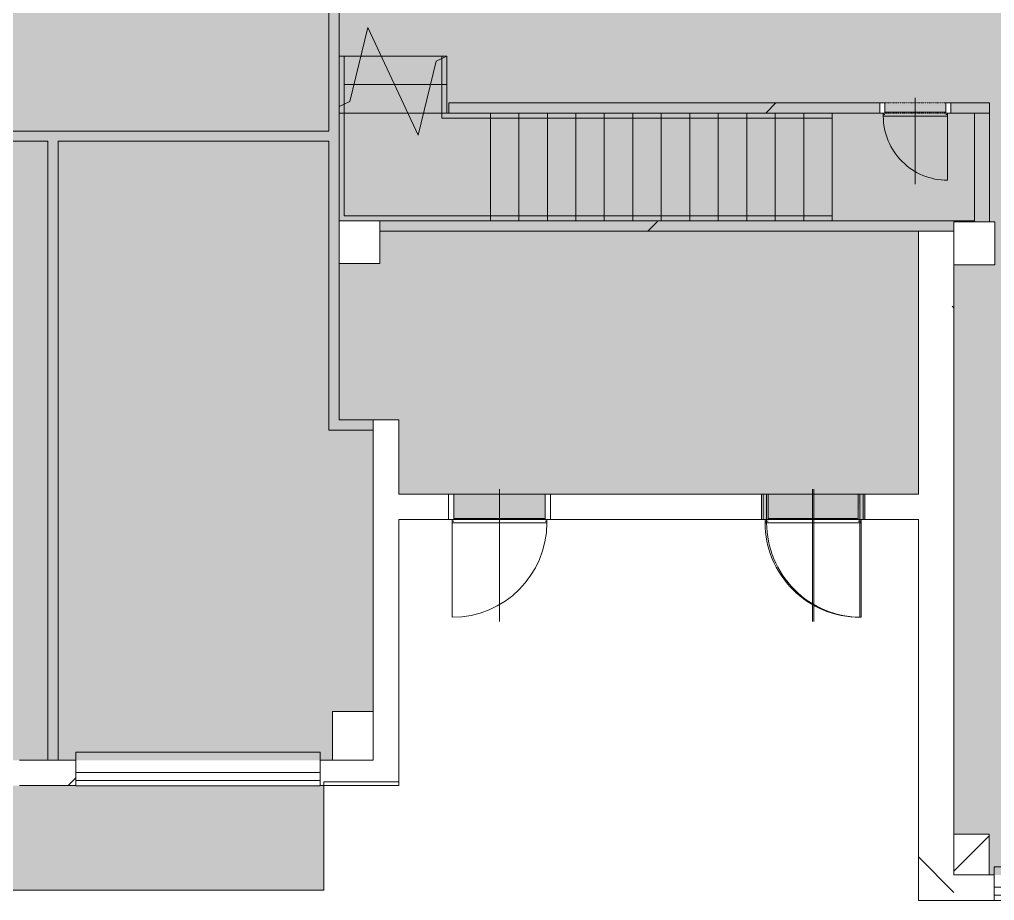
# Model space of a CAD drawing. Header units: millimetres. Extents: x -2814 to 222032, y -45352 to 20466.
# Drawn here: x 106129 to 115710, y -29064 to -20402 of the extents above; entities that cross this region are included whole.
import ezdxf

# ---------------------------------------------------------------- set-up
doc = ezdxf.new("R2010")
doc.units = ezdxf.units.MM
doc.linetypes.add('Čerchovaná se dvěma tečkami', pattern=[2.59, 1, -0.53, 0, -0.53, 0, -0.53])
for name, color, linetype, lineweight in [('A-DETL-GENF', 92, 'Continuous', 13), ('A-DETL-THIN', 151, 'Continuous', 13), ('A-DOOR', 31, 'Continuous', 13), ('A-DOOR-FRAM', 31, 'Continuous', 25), ('A-FLOR-HRAL', 11, 'Continuous', 13), ('A-GENM', 13, 'Continuous', 13), ('A-GLAZ', 151, 'Continuous', 13), ('A-WALL', 113, 'Continuous', 13), ('A-WALL-PATT', 111, 'Continuous', 13), ('S-COLS', 52, 'Continuous', 13), ('S-STRS', 31, 'Continuous', 13), ('S-STRS-MBND', 31, 'Continuous', 13)]:
    doc.layers.add(name, color=color, linetype=linetype, lineweight=lineweight)
pattern_1 = [(45, (92359, 0), (-4242.6, 4242.6), [])]

# ---------------------------------------------------------------- blocks, each defined once
blk = doc.blocks.new('OKNO_2k_nadsvetlik - OKNO_2k_nadsvetlik 2400 x 1750-1972492-Mapka _ závislý 5')
at = {"layer": 'A-GLAZ', "lineweight": 9}
for p, q in [((-1200, 126), (1200, 126)), ((-1200, 75), (-1200, 126)), ((1200, 126), (1200, 75)), ((1200, 75), (-1200, 75)), ((-1200, 75), (1200, 75)), ((-1200, -5), (-1200, 75)), ((1200, 75), (1200, -5)), ((1200, -5), (-1200, -5))]:
    blk.add_line(p, q, dxfattribs=at)
blk = doc.blocks.new('parapet s nosem_vnitní - parapet s nosem_vnitní-1280305-Mapka _ závislý 5')
at = {"layer": 'A-GENM', "lineweight": 9}
for p, q in [((-1200, -190), (-1200, 0)), ((1200, 0), (1200, -190)), ((-1200, -190), (-1200, -200)), ((1200, -200), (1200, -190)), ((-1200, -200), (1200, -200)), ((-1200, -200), (1200, -200))]:
    blk.add_line(p, q, dxfattribs=at)
blk = doc.blocks.new('OKNO_2k_nadsvetlik - OKNO_2k_nadsvetlik 2400 x 1800-2039437-Mapka _ závislý 5')
at = {"layer": 'A-GLAZ', "lineweight": 9}
for p, q in [((-1200, 126), (1200, 126)), ((-1200, 75), (-1200, 126)), ((1200, 126), (1200, 75)), ((1200, 75), (-1200, 75)), ((-1200, 75), (1200, 75)), ((-1200, -5), (-1200, 75)), ((1200, 75), (1200, -5)), ((1200, -5), (-1200, -5))]:
    blk.add_line(p, q, dxfattribs=at)
blk = doc.blocks.new('DVERE_1k_oblozka - DD03_01_600x1970_koupelna-1549500-Mapka _ závislý 5')
at = {"layer": 'A-DOOR', "lineweight": 9}
for p, q in [((-315, 47.1), (-315, 707.1)), ((0, -102.9), (0, 747.1)), ((-300, 47.1), (-350, 47.1)), ((-350, 47.1), (-350, -52.9)), ((315, 77.1), (-315, 77.1)), ((-315, 77.1), (-315, 62.1)), ((-315, 62.1), (-300, 62.1)), ((-300, -52.9), (-300, 47.1)), ((-300, 37.1), (300, 37.1)), ((205, 77.1), (-205, 77.1)), ((300, 62.1), (315, 62.1)), ((350, 47.1), (300, 47.1)), ((300, 47.1), (300, -52.9)), ((315, 62.1), (315, 77.1)), ((315, 77.1), (315, 47.1)), ((350, -52.9), (350, 47.1)), ((-350, -52.9), (-300, -52.9)), ((300, -52.9), (350, -52.9))]:
    blk.add_line(p, q, dxfattribs=at)
at = {"layer": 'A-DOOR', "linetype": 'Čerchovaná se dvěma tečkami', "lineweight": 9}
for p, q in [((-300, 47.1), (300, 47.1)), ((-300, -52.9), (300, -52.9))]:
    blk.add_line(p, q, dxfattribs=at)
at = {"layer": 'A-DOOR', "lineweight": 9}
blk.add_arc((-315, 77.1), 630, 360, 90, dxfattribs=at)
at = {"layer": 'A-DOOR-FRAM', "lineweight": 9}
for p, q in [((-300, 47.1), (-350, 47.1)), ((-300, -52.9), (-300, 47.1)), ((300, 47.1), (300, -52.9)), ((300, 47.1), (350, 47.1)), ((-350, -52.9), (-300, -52.9)), ((350, -52.9), (300, -52.9))]:
    blk.add_line(p, q, dxfattribs=at)
blk = doc.blocks.new('DVERE_1k_oblozka - DD03_01_900x1970-1570596-Mapka _ závislý 5')
at = {"layer": 'A-DOOR', "lineweight": 9}
for p, q in [((-500, 127.9), (-450, 127.9)), ((-500, -122.1), (-500, 127.9)), ((-450, 127.9), (-450, -122.1)), ((0, 177.9), (0, -1122.1)), ((450, 127.9), (500, 127.9)), ((450, -122.1), (450, 127.9)), ((500, 127.9), (500, -122.1)), ((-450, -122.1), (-500, -122.1)), ((-465, -122.1), (-465, -1082.1)), ((-465, -137.1), (-450, -137.1)), ((-465, -152.1), (-465, -137.1)), ((465, -152.1), (-465, -152.1)), ((-450, -112.1), (450, -112.1)), ((355, -152.1), (-355, -152.1)), ((500, -122.1), (450, -122.1)), ((450, -137.1), (465, -137.1)), ((465, -152.1), (465, -122.1)), ((465, -137.1), (465, -152.1))]:
    blk.add_line(p, q, dxfattribs=at)
at = {"layer": 'A-DOOR', "linetype": 'Čerchovaná se dvěma tečkami', "lineweight": 9}
for p, q in [((-450, 127.9), (450, 127.9)), ((-450, -122.1), (450, -122.1))]:
    blk.add_line(p, q, dxfattribs=at)
at = {"layer": 'A-DOOR', "lineweight": 9}
blk.add_arc((-465, -152.1), 930, 270, 0, dxfattribs=at)
at = {"layer": 'A-DOOR-FRAM', "lineweight": 9}
for p, q in [((-500, 127.9), (-450, 127.9)), ((-450, 127.9), (-450, -122.1)), ((450, -122.1), (450, 127.9)), ((500, 127.9), (450, 127.9)), ((-450, -122.1), (-500, -122.1)), ((450, -122.1), (500, -122.1))]:
    blk.add_line(p, q, dxfattribs=at)
blk = doc.blocks.new('DVERE_1k_oblozka - DD03_01_900x1970-1570682-Mapka _ závislý 5')
at = {"layer": 'A-DOOR', "lineweight": 9}
h = blk.add_hatch(color=41, dxfattribs=at)
h.paths.add_polyline_path([(450, 122.1), (450, -127.9), (500, -127.9), (500, 122.1)])
h.paths.add_polyline_path([(-500, 122.1), (-500, -127.9), (-450, -127.9), (-450, 122.1)])
at = {"layer": 'A-DOOR', "color": 61, "lineweight": 9}
for p, q in [((-465, 122.1), (-465, 1082.1)), ((0, -177.9), (0, 1122.1)), ((-450, 122.1), (-500, 122.1)), ((-500, 122.1), (-500, -127.9)), ((-450, -127.9), (-450, 122.1)), ((355, 152.1), (-355, 152.1)), ((500, 122.1), (450, 122.1)), ((450, 122.1), (450, -127.9)), ((465, 152.1), (465, 122.1)), ((500, -127.9), (500, 122.1)), ((-500, -127.9), (-450, -127.9)), ((450, -127.9), (500, -127.9))]:
    blk.add_line(p, q, dxfattribs=at)
at = {"layer": 'A-DOOR', "color": 60, "lineweight": 9}
for p, q in [((465, 152.1), (-465, 152.1)), ((-465, 152.1), (-465, 137.1)), ((-465, 137.1), (-450, 137.1)), ((-437, 112.1), (450, 112.1)), ((450, 137.1), (465, 137.1)), ((465, 137.1), (465, 152.1))]:
    blk.add_line(p, q, dxfattribs=at)
at = {"layer": 'A-DOOR', "color": 61, "linetype": 'Čerchovaná se dvěma tečkami', "lineweight": 9}
for p, q in [((-450, 122.1), (450, 122.1)), ((-450, -127.9), (450, -127.9))]:
    blk.add_line(p, q, dxfattribs=at)
at = {"layer": 'A-DOOR', "color": 61, "lineweight": 9}
blk.add_arc((-465, 152.1), 930, 360, 90, dxfattribs=at)
at = {"layer": 'A-DOOR-FRAM', "color": 60, "lineweight": 9}
for p, q in [((-450, 122.1), (-500, 122.1)), ((-450, -127.9), (-450, 122.1)), ((450, 122.1), (450, -127.9)), ((450, 122.1), (500, 122.1)), ((-500, -127.9), (-450, -127.9)), ((500, -127.9), (450, -127.9))]:
    blk.add_line(p, q, dxfattribs=at)
blk = doc.blocks.new('Typ horního madla - Horní madlo_Vnitřní_-1833894-Mapka _ závislý 5')
at = {"layer": 'A-FLOR-HRAL', "lineweight": 9}
for p, q in [((16959.7, -20762.5), (16909.7, -20762.5)), ((16909.7, -20762.5), (16909.7, -21256.6)), ((16959.7, -20762.5), (16959.7, -21233.3)), ((16909.7, -21256.6), (16959.7, -21233.3)), ((16909.7, -21256.6), (16909.7, -21322.5)), ((16959.7, -21233.3), (16959.7, -21322.5)), ((16909.7, -21322.5), (16909.7, -22382.1)), ((16959.7, -21322.5), (16959.7, -22332.1)), ((16909.7, -22382.1), (18116.5, -22382.1)), ((16959.7, -22332.1), (18116.5, -22332.1)), ((18116.5, -22332.1), (21756.5, -22332.1)), ((18116.5, -22382.1), (21756.5, -22382.1)), ((21756.5, -22332.1), (21756.5, -22382.1))]:
    blk.add_line(p, q, dxfattribs=at)
blk = doc.blocks.new('Typ horního madla - Horní madlo_Vnitřní_-1833909-Mapka _ závislý 5')
at = {"layer": 'A-FLOR-HRAL', "lineweight": 9}
for p, q in [((17968.9, -20762.5), (17918.9, -20762.5)), ((17918.9, -20762.5), (17918.9, -20786)), ((17918.9, -20786), (17968.9, -20762.7)), ((17918.9, -20786), (17918.9, -21247.9)), ((17968.9, -20762.5), (17968.9, -20762.7)), ((17968.9, -20762.7), (17968.9, -21247.9)), ((17918.9, -21247.9), (17918.9, -21372.9)), ((17968.9, -21247.9), (17968.9, -21322.9)), ((17968.9, -21322.9), (18116.5, -21322.9)), ((18116.5, -21322.9), (21756.5, -21322.9)), ((21756.5, -21322.9), (21756.5, -21372.9)), ((17918.9, -21372.9), (18116.5, -21372.9)), ((18116.5, -21372.9), (21756.5, -21372.9))]:
    blk.add_line(p, q, dxfattribs=at)
blk = doc.blocks.new('DVERE_1k_oblozka - DD03_01_900x1970-V183-Mapka _ závislý 5')
at = {"layer": 'A-DOOR', "lineweight": 9}
for p, q in [((-465, 122.1), (-465, 1082.1)), ((0, -177.9), (0, 1122.1)), ((-450, 122.1), (-500, 122.1)), ((-500, 122.1), (-500, -127.9)), ((465, 152.1), (-465, 152.1)), ((-465, 152.1), (-465, 137.1)), ((-465, 137.1), (-450, 137.1)), ((-450, -127.9), (-450, 122.1)), ((-450, 112.1), (437, 112.1)), ((355, 152.1), (-355, 152.1)), ((450, 137.1), (465, 137.1)), ((500, 122.1), (450, 122.1)), ((450, 122.1), (450, -127.9)), ((465, 137.1), (465, 152.1)), ((465, 152.1), (465, 122.1)), ((500, -127.9), (500, 122.1)), ((-500, -127.9), (-450, -127.9)), ((450, -127.9), (500, -127.9))]:
    blk.add_line(p, q, dxfattribs=at)
at = {"layer": 'A-DOOR', "linetype": 'Čerchovaná se dvěma tečkami', "lineweight": 9}
for p, q in [((-450, 122.1), (450, 122.1)), ((-450, -127.9), (450, -127.9))]:
    blk.add_line(p, q, dxfattribs=at)
at = {"layer": 'A-DOOR', "lineweight": 9}
blk.add_arc((-465, 152.1), 930, 360, 90, dxfattribs=at)
at = {"layer": 'A-DOOR-FRAM', "lineweight": 9}
for p, q in [((-450, 122.1), (-500, 122.1)), ((-450, -127.9), (-450, 122.1)), ((450, 122.1), (450, -127.9)), ((450, 122.1), (500, 122.1)), ((-500, -127.9), (-450, -127.9)), ((500, -127.9), (450, -127.9))]:
    blk.add_line(p, q, dxfattribs=at)
blk = doc.blocks.new('Betonový pravoúhlý sloup - 400 x 420mm-2270511-Mapka _ závislý 5')
at = {"layer": 'S-COLS', "lineweight": 9}
h = blk.add_hatch(dxfattribs=at)
h.set_pattern_fill('FP_236', color=256, style=0, pattern_type=2)
h.set_pattern_definition([(45, (-23152, 22603), (-7184.2, 7184.2), []), (45, (-20279, 22603), (-7184.2, 7184.2), []), (45, (-14531, 22603), (-4310.5, 10058), [4064, -2032, 67, -1965])])
h.paths.add_polyline_path([(-200, -210), (200, -210), (200, 210), (-200, 210)])
for p, q in [((200, 210), (-200, 210)), ((-200, 210), (-200, -210)), ((200, -210), (200, 210)), ((-200, -210), (200, -210))]:
    blk.add_line(p, q, dxfattribs=at)

msp = doc.modelspace()

# ---------------------------------------------------------------- hatches: boundary and pattern name
at = {"layer": 'A-DETL-GENF', "lineweight": 9}
h = msp.add_hatch(color=1, dxfattribs=at)
h.paths.add_polyline_path([(91073.8, -28962.3), (91073.8, -27933.8), (90903.8, -27933.8), (90903.8, -28962.3)])
h.paths.add_polyline_path([(109118.5, -28962.3), (109118.5, -27933.8), (103728.8, -27933.8), (103728.8, -28962.3), (107678, -28962.3)])
h.paths.add_polyline_path([(91323.8, -28962.3), (103428.8, -28962.3), (103428.8, -27933.8), (97168.8, -27933.8), (97168.8, -27115.5), (97308.8, -27115.5), (97308.8, -26157.5), (91153.8, -26157.5), (91153.8, -27300), (91608.8, -27300), (91608.8, -27933.8), (91323.8, -27933.8), (91323.8, -28937.8)])
h.paths.add_polyline_path([(137401.3, -17205.8), (137401.3, -17200.8), (137101.3, -17205.8)])
h.paths.add_polyline_path([(134393.3, -17205.8), (133583.7, -17205.8), (133583.7, -17625.8), (133183.7, -17625.8), (133183.7, -17205.8), (131438.7, -17205.8), (131438.7, -16585.8), (131838.7, -16585.8), (131838.7, -16955.8), (134471.3, -16955.8), (134471.3, -16555.8), (134871.3, -16555.8), (134852.1, -16985.6), (134713.3, -17200.8), (134393.3, -17200.8)])
h.paths.add_polyline_path([(134713.3, -17205.8), (134713.3, -17520.8), (134393.3, -17520.8), (134393.3, -17205.8), (134471.3, -17205.8)])
h.paths.add_polyline_path([(118405.7, -28812.5), (121208, -28812.5), (121208, -28417.5), (121608, -28417.5), (121608, -28812.5), (127202.5, -28812.5), (127202.5, -28514.7), (127302.5, -28514.7), (127302.5, -27156.7), (133622.8, -27156.7), (133622.8, -22765.8), (133207.8, -22765.8), (133207.8, -22732.3), (133118.2, -22732.3), (133118.2, -22382.3), (133622.8, -22365.8), (133622.8, -19232.3), (133872.8, -19232.3), (133872.8, -19829.6), (135962.8, -19829.6), (135962.8, -19579.6), (136012.8, -19579.6), (136012.8, -19829.6), (136812.8, -19829.6), (136812.8, -19579.6), (136862.8, -19579.6), (136862.8, -19829.6), (141096.3, -19829.6), (141096.3, -17205.8), (140148.8, -17205.8), (140148.8, -17500.8), (139848.8, -17500.8), (139848.8, -17205.8), (137401.3, -17205.8), (137401.3, -17500.8), (137101.3, -17500.8), (137101.3, -17205.8), (134716.5, -17200.8), (134871.3, -16955.8), (140446.3, -16955.8), (140446.3, -16583.6), (140846.3, -16583.6), (140846.3, -10920.5), (140446.3, -10920.5), (140446.3, -10523.2), (134859.3, -10563.9), (134859.3, -10951), (134442, -10951.7), (134439.3, -10563.9), (134288.5, -10561), (134287.3, -10384.9), (133187.3, -10392.4), (133187.3, -10572.4), (131118.5, -10577.1), (131117.4, -10406.4), (131067.3, -10392.4), (131066.9, -10372.1), (129417.1, -10372.1), (129416.9, -10417.9), (129367.4, -10418.2), (129368.6, -10598.2), (125846.3, -10622.1), (125846.3, -11022.1), (125446.3, -11022.1), (125446.3, -16631.1), (125866.3, -16631.1), (125866.3, -17172.1), (125446.3, -17172.1), (125446.3, -17584.7), (121638.2, -17584.7), (121638.2, -17934.7), (121138.2, -17934.7), (121138.2, -17584.7), (115969.5, -17584.7), (115969.5, -18004.7), (115569.5, -18004.7), (115569.5, -16843.3), (115169.5, -16829.6), (115169.5, -16443.3), (115569.5, -16443.3), (115569.5, -12505.8), (115892.8, -12487.6), (115919.5, -12480.8), (115919.5, -17334.7), (115984.5, -17334.7), (115984.5, -4240.9), (115919.5, -4240.9), (115919.5, -11625.8), (115819.5, -11605.8), (115569.5, -11605.8), (115569.5, -10845.8), (115234.5, -10845.8), (115234.5, -10445.8), (115569.5, -10445.8), (115569.5, -4686.1), (115234.5, -4686.1), (115234.5, -4286.1), (115569.5, -4286.1), (115569.5, -4240.9), (109161.9, -4240.9), (109161.9, -4286.1), (109486.9, -4286.1), (109486.9, -4686.1), (109161.9, -4686.1), (109161.9, -10445.8), (109486.9, -10445.8), (109486.9, -10845.8), (109161.9, -10845.8), (109161.9, -16143.3), (109586.7, -16143.3), (109586.7, -16843.3), (109186.7, -16843.3), (109186.7, -16443.3), (103591.3, -16443.3), (103570.6, -16843.3), (103191.3, -16843.3), (103191.3, -16443.3), (97616.3, -16443.3), (97616.3, -16143.3), (98452, -16140.2), (98452, -15478.3), (98792, -15478.3), (98792, -9908.2), (98382, -9908.2), (98382, -9358.2), (98792, -9358.2), (98792, -6966.2), (98362, -6966.2), (98362, -6451.2), (98792, -6451.2), (98792, -886.8), (98259.2, -886.8), (98259.2, -431.8), (92807, -431.8), (92807, -871.8), (92372, -890.9), (92372, -6443.2), (92792, -6443.2), (92792, -6963.2), (92372, -6963.2), (92372, -9340.2), (92807, -9340.2), (92807, -9908.2), (92372, -9908.2), (92372, -14351.8), (92017, -14357.8), (92017, -15446.9), (92041, -15451.8), (92042, -15451.8), (92827, -15451.8), (92827, -16130), (95120.1, -16130), (95120.1, -15402.4), (95575.1, -15402.4), (95575.1, -16140), (95665.1, -16143.3), (95665.1, -16430), (91568.8, -16430), (91568.8, -16830), (91153.8, -16830), (91153.8, -21265), (91568.8, -21265), (91568.8, -21665), (91153.8, -21665), (91173.4, -25857.5), (97608.8, -25857.5), (97608.8, -27683.8), (103208.8, -27683.8), (103208.8, -27206.6), (103608.8, -27206.6), (103608.8, -27683.8), (109205.7, -27683.8), (109205.7, -27206.6), (109605.7, -27206.6), (109605.7, -24339.4), (109855.7, -24339.4), (109855.7, -25069.4), (110395.7, -25069.4), (110395.7, -25319.4), (111295.7, -25319.4), (111295.7, -25069.4), (113485.7, -25069.4), (113485.7, -25319.4), (114370.7, -25319.4), (114385.7, -25069.4), (114961.7, -25069.4), (114961.7, -22482.5), (115311.7, -22482.5), (115311.7, -22392.5), (115711.7, -22392.5), (115711.7, -22812.5), (115311.7, -22812.5), (115311.7, -28412.5), (115656.7, -28412.5), (115656.7, -28812.5), (117946.5, -28812.5)])
h.paths.add_polyline_path([(124102.5, -24342.5), (124107.6, -24292.5), (124202.5, -24292.5), (124202.5, -24342.5), (124107.6, -24342.5)])
h.paths.add_polyline_path([(103608.8, -24274.3), (103508.8, -24274.3), (103508.8, -24224.3), (103608.8, -24224.3)])
h.paths.add_polyline_path([(124202.5, -23492.5), (124102.5, -23492.5), (124107.6, -23442.5), (124202.5, -23442.5)])
h.paths.add_polyline_path([(103608.8, -23424.3), (103508.8, -23424.3), (103508.8, -23374.3), (103608.8, -23374.3)])
h.paths.add_polyline_path([(119525.7, -22812.5), (119475.7, -22812.5), (119475.7, -22712.5), (119525.7, -22712.5)])
h.paths.add_polyline_path([(120375.7, -22812.5), (120325.7, -22812.5), (120325.7, -22712.5), (120375.7, -22712.5)])
h.paths.add_polyline_path([(124272.5, -22812.5), (124272.5, -22712.5), (124322.5, -22712.5), (124322.5, -22812.5)])
h.paths.add_polyline_path([(121902.5, -22812.5), (121902.5, -22712.5), (121952.5, -22712.5), (121952.5, -22812.5)])
h.paths.add_polyline_path([(122752.5, -22812.5), (122752.5, -22712.5), (122802.5, -22712.5), (122802.5, -22812.5)])
h.paths.add_polyline_path([(116705.7, -22812.5), (116705.7, -22712.5), (116755.7, -22712.5), (116755.7, -22812.5)])
h.paths.add_polyline_path([(115892.8, -22812.5), (115855.7, -22812.5), (115855.7, -22712.5), (115905.7, -22712.5), (115905.7, -22812.5)])
h.paths.add_polyline_path([(125122.5, -22812.5), (125122.5, -22712.5), (125172.5, -22712.5), (125172.5, -22812.5)])
h.paths.add_polyline_path([(109268.5, -22802.5), (109268.5, -22382.5), (109668.5, -22382.5), (109668.5, -22802.5), (109570.9, -22802.5)])
h.paths.add_polyline_path([(127047.5, -22732.3), (127047.5, -22382.3), (127547.5, -22382.3), (127547.5, -22732.3)])
h.paths.add_polyline_path([(126150, -22719.8), (126150, -22544.8), (126375, -22544.8), (126375, -22719.8)])
h.paths.add_polyline_path([(121638.2, -22712.5), (121138.2, -22712.5), (121138.2, -22362.5), (121638.2, -22362.5)])
h.paths.add_polyline_path([(128681.8, -22532.3), (128631.8, -22532.3), (128631.8, -22382.3), (128681.8, -22382.3)])
h.paths.add_polyline_path([(127831.8, -22532.3), (127781.8, -22532.3), (127781.8, -22382.3), (127831.8, -22382.3)])
h.paths.add_polyline_path([(94258.2, -22425), (94258.2, -22375), (94358.2, -22375), (94358.2, -22425)])
h.paths.add_polyline_path([(97508.8, -21665), (97168.8, -21665), (97168.8, -21265), (97608.8, -21265), (97608.8, -21665)])
h.paths.add_polyline_path([(99830, -21599.6), (99830, -21499.6), (99880, -21499.6), (99880, -21599.6)])
h.paths.add_polyline_path([(98980, -21599.6), (98980, -21499.6), (99030, -21499.6), (99030, -21599.6)])
h.paths.add_polyline_path([(102060, -21599.6), (102060, -21499.6), (102110, -21499.6), (102110, -21599.6)])
h.paths.add_polyline_path([(102910, -21599.6), (102910, -21499.6), (102960, -21499.6), (102960, -21599.6)])
h.paths.add_polyline_path([(94258.2, -21575), (94258.2, -21525), (94358.2, -21527.3), (94358.2, -21575)])
h.paths.add_polyline_path([(103227, -21562), (103227, -21212), (103727, -21212), (103722.7, -21562), (103508.8, -21562)])
h.paths.add_polyline_path([(96008.8, -21415), (95958.8, -21415), (95958.8, -21265), (96008.8, -21265)])
h.paths.add_polyline_path([(96808.8, -21415), (96808.8, -21265), (96858.8, -21265), (96858.8, -21415)])
h.paths.add_polyline_path([(114631.7, -21322.5), (114581.7, -21322.5), (114581.7, -21222.5), (114631.7, -21222.5)])
h.paths.add_polyline_path([(115231.7, -21322.5), (115231.7, -21222.5), (115281.7, -21222.5), (115281.7, -21322.5)])
h.paths.add_polyline_path([(95515.1, -20900), (95515.1, -20850), (95665.1, -20850), (95665.1, -20900)])
h.paths.add_polyline_path([(124363.8, -20879.4), (124313.8, -20879.2), (124314.4, -20729.2), (124364.4, -20729.2)])
h.paths.add_polyline_path([(123413.8, -20875.6), (123363.8, -20863.9), (123364.4, -20725.4), (123414.4, -20725.4), (123413.8, -20863.9)])
h.paths.add_polyline_path([(120472.9, -20863.9), (120422.9, -20863.7), (120423.5, -20713.7), (120473.5, -20713.9), (120472.9, -20863.7)])
h.paths.add_polyline_path([(119522.9, -20860.1), (119472.9, -20859.9), (119473.5, -20709.9), (119523.5, -20710.1), (119522.9, -20859.9)])
h.paths.add_polyline_path([(118305.3, -20705.3), (118005.3, -20704.1), (118005.3, -19936.3), (118305.3, -19936.3), (118305.3, -20036.3)])
h.paths.add_polyline_path([(117142.6, -20237.4), (117092.7, -20235.7), (117096.2, -20135.8), (117146.1, -20137.5), (117142.7, -20235.7)])
h.paths.add_polyline_path([(116293.2, -20207.8), (116243.2, -20206), (116246.7, -20106.1), (116296.6, -20107.8), (116293.2, -20206)])
h.paths.add_polyline_path([(95515.1, -20050), (95515.1, -20000), (95665.1, -20000), (95665.1, -20050)])
h.paths.add_polyline_path([(100129.2, -19675.3), (100128.6, -19525.3), (100178.6, -19525.3), (100179.2, -19675.1)])
h.paths.add_polyline_path([(100979.2, -19672.1), (100978.6, -19522.1), (101028.6, -19522.1), (101029.2, -19671.9)])
h.paths.add_polyline_path([(104345, -19659.3), (104345, -19509.3), (104394.4, -19509.2), (104394.4, -19659.2)])
h.paths.add_polyline_path([(105195, -19656.1), (105195, -19506.1), (105244.4, -19505.9), (105244.4, -19655.9)])
h.paths.add_polyline_path([(106194.5, -19543.3), (105894.5, -19543.3), (105894.5, -19143.3), (106194.5, -19143.3), (106194.5, -19503.5)])
h.paths.add_polyline_path([(113090.7, -19336.3), (113090.7, -19286.3), (113190.7, -19286.3), (113190.7, -19336.3)])
h.paths.add_polyline_path([(132462.8, -19232.3), (132412.8, -19232.3), (132412.8, -19132.3), (132462.8, -19132.3)])
h.paths.add_polyline_path([(133262.8, -19232.3), (133262.8, -19132.3), (133312.8, -19132.3), (133312.8, -19232.3)])
h.paths.add_polyline_path([(107644.5, -19013.3), (107644.5, -18913.3), (107694.5, -18913.3), (107678, -19013.3)])
h.paths.add_polyline_path([(110266.4, -19013.3), (110216.4, -19013.3), (110216.4, -18913.3), (110266.4, -18913.3)])
h.paths.add_polyline_path([(109416.4, -19013.3), (109366.4, -19013.3), (109366.4, -18913.3), (109416.4, -18913.3)])
h.paths.add_polyline_path([(108444.5, -19013.3), (108394.5, -19013.3), (108394.5, -18913.3), (108444.5, -18913.3)])
h.paths.add_polyline_path([(114785.3, -18846.3), (114735.3, -18846.3), (114735.3, -18746.3), (114785.3, -18746.3)])
h.paths.add_polyline_path([(115385.3, -18846.3), (115385.3, -18746.3), (115435.3, -18746.3), (115435.3, -18846.3)])
h.paths.add_polyline_path([(113190.7, -18686.3), (113090.7, -18686.3), (113090.7, -18636.3), (113190.7, -18636.3)])
h.paths.add_polyline_path([(113859.5, -18186.3), (113559.5, -18186.3), (113559.5, -16779.6), (113859.5, -16779.6), (113859.5, -18121)])
h.paths.add_polyline_path([(127412.9, -17972.1), (127164.4, -17972.1), (127164.4, -17272.1), (127574.4, -17272.1), (127574.4, -17972.1)])
h.paths.add_polyline_path([(126274.4, -17272.1), (126224.4, -17272.1), (126224.4, -17172.1), (126274.4, -17172.1)])
h.paths.add_polyline_path([(127074.4, -17272.1), (127074.4, -17172.1), (127124.4, -17172.1), (127124.4, -17272.1)])
h.paths.add_polyline_path([(140148.8, -17205.8), (140148.8, -17200.8), (139848.8, -17205.8)])
h.paths.add_polyline_path([(97181.3, -16843.3), (97181.3, -16143.3), (97531.3, -16143.3), (97516.3, -16843.3), (97409.6, -16843.3)])
h.paths.add_polyline_path([(114216.1, -15761.9), (114216.1, -15711.9), (114316.1, -15711.9), (114316.1, -15761.9)])
h.paths.add_polyline_path([(111888.6, -15761.9), (111888.6, -15711.9), (111988.6, -15711.9), (111988.6, -15761.9)])
h.paths.add_polyline_path([(95675, -15384.9), (95575, -15384.9), (95575.1, -15334.9), (95675, -15334.9)])
h.paths.add_polyline_path([(111988.6, -15111.9), (111888.6, -15111.9), (111888.6, -15061.9), (111988.6, -15061.9)])
h.paths.add_polyline_path([(114216.1, -15111.9), (114216.1, -15061.9), (114316.1, -15061.9), (114316.1, -15111.9)])
h.paths.add_polyline_path([(111988.6, -14851.9), (111888.6, -14851.9), (111888.6, -14801.9), (111988.6, -14801.9)])
h.paths.add_polyline_path([(114216.1, -14750.1), (114216.1, -14700.1), (114316.1, -14714.7), (114316.1, -14750.1)])
h.paths.add_polyline_path([(95575, -14534.9), (95575, -14484.9), (95675, -14484.9), (95675, -14534.9)])
h.paths.add_polyline_path([(111888.6, -14201.9), (111888.6, -14151.9), (111988.6, -14151.9), (111988.6, -14201.9)])
h.paths.add_polyline_path([(114316.1, -14100.1), (114216.1, -14100.1), (114216.1, -14050.1), (114316.1, -14050.1)])
h.paths.add_polyline_path([(131438.7, -13752.1), (131288.7, -13752.1), (131288.7, -13702.1), (131438.7, -13702.1)])
h.paths.add_polyline_path([(131438.7, -12902.1), (131288.7, -12902.1), (131288.7, -12852.1), (131438.7, -12852.1)])
h.paths.add_polyline_path([(131558.7, -12689.7), (131558.7, -12589.7), (131608.3, -12589.4), (131608.3, -12689.4)])
h.paths.add_polyline_path([(132208.7, -12686.6), (132208.3, -12586.6), (132258.3, -12586.6), (132258.7, -12686.3)])
h.paths.add_polyline_path([(134773.1, -12047.2), (134772.6, -11997.2), (134872.6, -11997.2), (134859.3, -12046.4)])
h.paths.add_polyline_path([(112386.3, -11479.2), (112336.3, -11479.2), (112336.3, -11379.2), (112386.3, -11379.2)])
h.paths.add_polyline_path([(113236.3, -11479.2), (113186.3, -11479.2), (113186.3, -11379.2), (113236.3, -11379.2)])
h.paths.add_polyline_path([(134765.2, -11197.2), (134772.6, -11147.2), (134864.7, -11147.2), (134859.3, -11196.4), (134772.6, -11197.2)])
h.paths.add_polyline_path([(96972, -11177.1), (96972, -11127.1), (97071.8, -11126.7), (97071.8, -11176.7)])
h.paths.add_polyline_path([(131438.7, -10977.1), (131438.7, -10577.1), (131838.7, -10584.2), (131838.7, -10977.1)])
h.paths.add_polyline_path([(96969.2, -10327.1), (96971.8, -10277), (97069, -10276.7), (97069, -10326.7), (96971.8, -10327.1)])
h.paths.add_polyline_path([(96955, -6045), (96955, -5995), (97054.8, -5994.7), (97054.8, -6044.7)])
h.paths.add_polyline_path([(96952.2, -5195), (96952.2, -5145), (97052, -5144.7), (97052, -5194.7)])
h.paths.add_polyline_path([(98152, -3625), (98102, -3625), (98102, -3525), (98152, -3525)])
h.paths.add_polyline_path([(97302, -3625), (97252, -3625), (97252, -3525), (97302, -3525)])
at = {"layer": 'A-WALL-PATT', "lineweight": 9}
h = msp.add_hatch(dxfattribs=at)
h.set_pattern_fill('FP_143', color=256, style=0, pattern_type=2)
h.set_pattern_definition(pattern_1)
h.paths.add_polyline_path([(115661.7, -21322.5), (115661.7, -21222.5), (115281.7, -21222.5), (115281.7, -21322.5), (115511.7, -21322.5)])
h.paths.add_polyline_path([(110346.7, -21322.5), (114581.7, -21322.5), (114581.7, -21222.5), (110346.7, -21222.5)])
h = msp.add_hatch(dxfattribs=at)
h.set_pattern_fill('FP_143', color=256, style=0, pattern_type=2)
h.set_pattern_definition(pattern_1)
h.paths.add_polyline_path([(97608.8, -21599.6), (98980, -21599.6), (98980, -21499.6), (97608.8, -21499.6), (97608.8, -21527.3)])
h.paths.add_polyline_path([(106508.8, -21599.6), (109168.5, -21599.6), (109168.5, -21499.6), (103727, -21499.6), (103727, -21562), (103227, -21562), (103227, -21499.6), (102960, -21499.6), (102960, -21599.6), (106408.8, -21599.6)])
h.paths.add_polyline_path([(102060, -21599.6), (102060, -21499.6), (99880, -21499.6), (99880, -21599.6), (100708.8, -21599.6)])
h = msp.add_hatch(dxfattribs=at)
h.set_pattern_fill('FP_143', color=256, style=0, pattern_type=2)
h.set_pattern_definition(pattern_1)
h.paths.add_polyline_path([(115311.7, -22482.5), (115311.7, -22392.5), (109668.5, -22382.5), (109668.5, -22482.5), (114961.7, -22482.5)])
h = msp.add_hatch(dxfattribs=at)
h.set_pattern_fill('FP_157', color=256, angle=45, style=0, pattern_type=2)
h.set_pattern_definition([(315, (114962, -28646), (5747, 5747), []), (270, (117654, -37804), (5747.4, -5747.4), [1016, -10478.7]), (315, (117654, -38820), (5747.4, 5747.4), [1016, -7112]), (360, (118372, -39538.6), (5747.4, 5747.4), [1016, -10478.7]), (45, (119388, -39538.6), (-5747.4, 5747.4), [1016, -7112]), (270, (120106.7, -37804), (5747.4, -5747.4), [1016, -10478.7]), (315, (119388, -37086), (5747.4, 5747.4), [1016, -7112]), (360, (118372, -37086), (5747.4, 5747.4), [1016, -10478.7]), (45, (117654, -37804), (-5747.4, 5747.4), [1016, -7112]), (315, (121035.5, -40467), (5747.4, 5747.4), [2032, -6096])])
h.paths.add_polyline_path([(115311.7, -29062.5), (115311.7, -22482.5), (114961.7, -22482.5), (114961.7, -29062.5)])
h = msp.add_hatch(dxfattribs=at)
h.set_pattern_fill('FP_154', color=256, angle=45, style=0, pattern_type=2)
h.set_pattern_definition([(315, (109606, -28885), (5747, 5747), []), (270, (112298, -38043), (5747.4, -5747.4), [1016, -10478.7]), (315, (112298, -39059), (5747.4, 5747.4), [1016, -7112]), (360, (113016, -39777.6), (5747.4, 5747.4), [1016, -10478.7]), (45, (114032, -39778), (-5747.4, 5747.4), [1016, -7112]), (270, (114750.6, -38043), (5747.4, -5747.4), [1016, -10478.7]), (315, (114032, -37325), (5747.4, 5747.4), [1016, -7112]), (360, (113016, -37325), (5747.4, 5747.4), [1016, -10478.7]), (45, (112298, -38043), (-5747.4, 5747.4), [1016, -7112]), (315, (115679.5, -40706.5), (5747.4, 5747.4), [2032, -6096])])
h.paths.add_polyline_path([(109605.7, -27683.8), (109855.7, -27683.8), (109855.7, -24339.4), (109605.7, -24339.4), (109605.7, -26069.1)])
h = msp.add_hatch(dxfattribs=at)
h.set_pattern_fill('FP_178', color=256, angle=45, style=0, pattern_type=2)
h.set_pattern_definition([(45, (115282, -25319), (-5747, 5747), []), (360, (124440, -22627), (5747.4, 5747.4), [1016, -10478.7]), (45, (125456, -22627), (-5747.4, 5747.4), [1016, -7112]), (90, (126174.7, -21909), (-5747.4, 5747.4), [1016, -10478.7]), (135, (126175, -20893), (-5747.4, -5747.4), [1016, -7112]), (360, (124440, -20174.4), (5747.4, 5747.4), [1016, -10478.7]), (45, (123722, -20893), (-5747.4, 5747.4), [1016, -7112]), (90, (123722, -21909), (-5747.4, 5747.4), [1016, -10478.7]), (135, (124440, -22627), (-5747.4, -5747.4), [1016, -7112]), (45, (127103.5, -19245.5), (-5747.4, 5747.4), [2032, -6096])])
h.paths.add_polyline_path([(114961.7, -25319.4), (114961.7, -25069.4), (114435.7, -25069.4), (114435.7, -25319.4)])
h.paths.add_polyline_path([(110345.7, -25319.4), (110345.7, -25069.4), (109855.7, -25069.4), (109855.7, -25319.4)])
h.paths.add_polyline_path([(111345.7, -25319.4), (113420.7, -25319.4), (113420.7, -25069.4), (111345.7, -25069.4)])
h = msp.add_hatch(dxfattribs=at)
h.set_pattern_fill('FP_148', color=256, angle=45, style=0, pattern_type=2)
h.set_pattern_definition([(45, (92359, 0), (-7184.2, 7184.2), []), (45, (95233, -3e-12), (-7184.2, 7184.2), []), (45, (100980, -7e-12), (-4310.5, 10058), [4064, -2032, 67.1, -1964.9])])
h.paths.add_polyline_path([(109205.7, -27683.8), (109605.7, -27683.8), (109605.7, -27206.6), (109205.7, -27206.6)])
h = msp.add_hatch(dxfattribs=at)
h.set_pattern_fill('FP_152', color=256, angle=45, style=0, pattern_type=2)
h.set_pattern_definition([(45, (106606, -27934), (-5747, 5747), []), (3e-13, (115764, -25241.7), (5747.4, 5747.4), [1016, -10478.7]), (45, (116780, -25242), (-5747.4, 5747.4), [1016, -7112]), (90, (117498, -24523), (-5747.4, 5747.4), [1016, -10478.7]), (135, (117498, -23507), (-5747.4, -5747.4), [1016, -7112]), (3e-13, (115764, -22789), (5747.4, 5747.4), [1016, -10478.7]), (45, (115045.4, -23507), (-5747.4, 5747.4), [1016, -7112]), (90, (115045.4, -24523), (-5747.4, 5747.4), [1016, -10478.7]), (135, (115764, -25242), (-5747.4, -5747.4), [1016, -7112]), (45, (118427, -21860), (-5747.4, 5747.4), [2032, -6096])])
h.paths.add_polyline_path([(103428.8, -27933.8), (103728.8, -27933.8), (103728.8, -27683.8), (103131.6, -27683.8), (103131.6, -27933.8), (103208.8, -27933.8)])
h.paths.add_polyline_path([(109855.7, -27933.8), (109855.7, -27683.8), (109083.4, -27683.8), (109083.4, -27933.8), (109605.7, -27933.8)])
h.paths.add_polyline_path([(97608.8, -27933.8), (97731.6, -27923.6), (97731.6, -27683.8), (97608.8, -27683.8), (97608.8, -27883.8)])
h.paths.add_polyline_path([(100131.6, -27933.8), (100731.6, -27933.8), (100708.8, -27683.8), (100131.6, -27683.8), (100131.6, -27883.8)])
h.paths.add_polyline_path([(106683.4, -27933.8), (106683.4, -27683.8), (106128.8, -27683.8), (106128.8, -27933.8), (106508.8, -27933.8)])
h = msp.add_hatch(dxfattribs=at)
h.set_pattern_fill('FP_182', color=256, angle=45, style=0, pattern_type=2)
h.set_pattern_definition([(45, (92359, 0), (-7184.2, 7184.2), []), (45, (95233, -3e-12), (-7184.2, 7184.2), []), (45, (100980, -8e-12), (-4310.5, 10058), [4064, -2032, 67.1, -1964.9])])
h.paths.add_polyline_path([(115311.7, -28412.5), (115311.7, -28812.5), (115656.7, -28812.5), (115656.7, -28412.5)])
h = msp.add_hatch(dxfattribs=at)
h.set_pattern_fill('FP_181', color=256, angle=45, style=0, pattern_type=2)
h.set_pattern_definition([(45, (124131, -29062.5), (-5747, 5747), []), (360, (133288.7, -26370.4), (5747.4, 5747.4), [1016, -10478.7]), (45, (134305, -26370), (-5747.4, 5747.4), [1016, -7112]), (90, (135023, -25652), (-5747.4, 5747.4), [1016, -10478.7]), (135, (135023, -24636), (-5747.4, -5747.4), [1016, -7112]), (360, (133288.7, -23917.5), (5747.4, 5747.4), [1016, -10478.7]), (45, (132570, -24636), (-5747.4, 5747.4), [1016, -7112]), (90, (132570, -25652), (-5747.4, 5747.4), [1016, -10478.7]), (135, (133289, -26370), (-5747.4, -5747.4), [1016, -7112]), (45, (135952, -22989), (-5747.4, 5747.4), [2032, -6096])])
h.paths.add_polyline_path([(115656.7, -29062.5), (115708, -29062.5), (115708, -28812.5), (115311.7, -28812.5), (115311.7, -29062.5)])
h.paths.add_polyline_path([(127202.5, -29062.5), (127202.5, -28812.5), (127038, -28812.5), (127038, -29062.5)])
h.paths.add_polyline_path([(124038, -29062.5), (124638, -29062.5), (124638, -28812.5), (124038, -28827), (124038, -29012.5)])
h.paths.add_polyline_path([(121208, -29062.5), (121638, -29062.5), (121638, -28812.5), (121098, -28812.5), (121098, -29062.5)])
h.paths.add_polyline_path([(118108, -29062.5), (118698, -29062.5), (118698, -28812.5), (118108, -28812.5), (118108, -29012.5)])
at = {"layer": 'S-COLS', "lineweight": 9}
h = msp.add_hatch(dxfattribs=at)
h.set_pattern_fill('FP_200', color=256, style=0, pattern_type=2)
h.set_pattern_definition([(45, (92359, 0), (-7184.2, 7184.2), []), (45, (95233, 0), (-7184.2, 7184.2), []), (45, (100980, 0), (-4310.5, 10058), [4064, -2032, 67, -1965])])
h.paths.add_polyline_path([(109268.5, -22802.5), (109668.5, -22802.5), (109668.5, -22382.5), (109268.5, -22382.5)])

# ---------------------------------------------------------------- linework, layer by layer
at = {"layer": 'A-DETL-THIN', "lineweight": 9}
for p, q in [((109855.7, -27896.6), (109855.7, -25319.4)), ((109855.7, -25319.4), (114961.7, -25319.4)), ((114961.7, -25319.4), (114961.7, -29062.5)), ((109118.5, -28962.3), (109118.5, -27896.6)), ((109118.5, -27896.6), (109855.7, -27896.6)), ((90903.8, -28962.3), (109118.5, -28962.3)), ((114961.7, -29062.5), (127552.5, -29062.5))]:
    msp.add_line(p, q, dxfattribs=at)
at = {"layer": 'A-WALL', "lineweight": 9}
for p, q in [((109168.5, -20299.4), (109168.5, -21499.6)), ((109268.5, -21042.5), (109268.5, -20299.4)), ((109268.5, -24339.4), (109268.5, -21256.8)), ((114581.7, -21222.5), (110346.7, -21222.5)), ((110346.7, -21222.5), (110346.7, -21322.5)), ((115661.7, -21222.5), (115281.7, -21222.5)), ((115661.7, -22392.5), (115661.7, -21222.5)), ((110346.7, -21322.5), (114581.7, -21322.5)), ((115281.7, -21322.5), (115661.7, -21322.5)), ((115511.7, -21322.5), (115511.7, -22392.5)), ((109168.5, -21499.6), (103727, -21499.6)), ((103608.8, -21599.6), (106408.8, -21599.6)), ((106408.8, -21599.6), (106408.8, -27683.8)), ((106508.8, -21599.6), (109168.5, -21599.6)), ((106508.8, -27683.8), (106508.8, -21599.6)), ((109168.5, -21599.6), (109168.5, -24439.4)), ((115511.7, -22382.5), (109668.5, -22382.5)), ((109668.5, -22382.5), (109668.5, -22482.5)), ((109668.5, -22482.5), (115311.7, -22482.5)), ((114961.7, -22482.5), (114961.7, -25069.4)), ((115311.7, -28812.5), (115311.7, -22812.5)), ((109855.7, -24339.4), (109268.5, -24339.4)), ((109605.7, -27683.8), (109605.7, -24339.4)), ((109855.7, -25069.4), (109855.7, -24339.4)), ((109168.5, -24439.4), (109605.7, -24439.4)), ((110345.7, -25069.4), (109855.7, -25069.4)), ((110395.7, -25069.4), (111295.7, -25069.4)), ((113420.7, -25069.4), (111345.7, -25069.4)), ((113485.7, -25069.4), (114370.7, -25069.4)), ((114961.7, -25069.4), (114435.7, -25069.4)), ((109855.7, -27933.8), (109855.7, -25319.4)), ((109855.7, -25319.4), (110345.7, -25319.4)), ((111345.7, -25319.4), (113420.7, -25319.4)), ((114435.7, -25319.4), (114961.7, -25319.4)), ((114961.7, -25319.4), (114961.7, -29062.5)), ((109605.7, -27206.6), (109205.7, -27206.6)), ((109205.7, -27206.6), (109205.7, -27683.8)), ((106683.4, -27683.8), (106128.8, -27683.8)), ((109083.4, -27683.8), (109605.7, -27683.8)), ((106128.8, -27933.8), (106683.4, -27933.8)), ((109083.4, -27933.8), (109855.7, -27933.8)), ((115656.7, -28412.5), (115311.7, -28412.5)), ((115656.7, -28812.5), (115656.7, -28412.5)), ((115311.7, -28812.5), (115708, -28812.5)), ((114961.7, -29062.5), (115708, -29062.5))]:
    msp.add_line(p, q, dxfattribs=at)
at = {"layer": 'S-COLS', "lineweight": 9}
for p, q in [((109668.5, -22382.5), (109268.5, -22382.5)), ((109268.5, -22382.5), (109268.5, -22802.5)), ((109668.5, -22802.5), (109668.5, -22382.5)), ((109268.5, -22802.5), (109668.5, -22802.5))]:
    msp.add_line(p, q, dxfattribs=at)
at = {"layer": 'S-STRS', "lineweight": 9}
for p, q in [((109482.7, -20762.5), (109318.9, -20762.5)), ((109482.7, -20762.5), (109318.9, -20762.5)), ((110328.5, -20762.5), (109683.3, -20762.5)), ((110328.5, -20762.5), (109683.3, -20762.5)), ((109268.5, -21042.5), (109268.5, -21256.8)), ((109414.6, -21042.5), (109318.9, -21042.5)), ((109414.6, -21042.5), (109318.9, -21042.5)), ((110166.5, -21042.5), (109813.9, -21042.5)), ((110166.5, -21042.5), (109813.9, -21042.5)), ((110098.5, -21322.5), (109944.4, -21322.5)), ((110098.5, -21322.5), (109944.4, -21322.5))]:
    msp.add_line(p, q, dxfattribs=at)
at = {"layer": 'S-STRS-MBND', "lineweight": 9}
for p, q in [((109374.5, -21207.4), (109551.4, -20479.6)), ((109551.4, -20479.6), (110045.7, -21539.6)), ((109683.3, -20762.5), (109482.7, -20762.5)), ((109683.3, -20762.5), (109482.7, -20762.5)), ((110222.5, -20811.9), (110328.5, -20762.5)), ((110328.5, -20762.5), (110328.5, -21322.5)), ((110045.7, -21539.6), (110222.5, -20811.9)), ((109813.9, -21042.5), (109414.6, -21042.5)), ((109813.9, -21042.5), (109414.6, -21042.5)), ((110328.5, -21042.5), (110166.5, -21042.5)), ((110328.5, -21042.5), (110166.5, -21042.5)), ((109268.5, -21256.8), (109268.5, -21322.5)), ((109318.9, -21233.3), (109374.5, -21207.4)), ((109268.5, -21322.5), (109268.5, -22382.5)), ((109944.4, -21322.5), (109268.5, -21322.5)), ((109944.4, -21322.5), (109268.5, -21322.5)), ((110328.5, -21322.5), (110098.5, -21322.5)), ((110328.5, -21322.5), (110098.5, -21322.5)), ((110755.7, -21322.5), (110328.5, -21322.5)), ((110755.7, -21322.5), (110755.7, -22382.5)), ((110755.7, -21322.5), (114115.7, -21322.5)), ((110755.7, -21322.5), (110755.7, -22382.5)), ((111035.7, -21322.5), (111035.7, -22382.5)), ((111035.7, -21322.5), (111035.7, -22382.5)), ((111315.7, -21322.5), (111315.7, -22382.5)), ((111315.7, -21322.5), (111315.7, -22382.5)), ((111595.7, -21322.5), (111595.7, -22382.5)), ((111595.7, -21322.5), (111595.7, -22382.5)), ((111875.7, -21322.5), (111875.7, -22382.5)), ((111875.7, -21322.5), (111875.7, -22382.5)), ((112155.7, -21322.5), (112155.7, -22382.5)), ((112155.7, -21322.5), (112155.7, -22382.5)), ((112435.7, -21322.5), (112435.7, -22382.5)), ((112435.7, -21322.5), (112435.7, -22382.5)), ((112715.7, -21322.5), (112715.7, -22382.5)), ((112715.7, -21322.5), (112715.7, -22382.5)), ((112995.7, -21322.5), (112995.7, -22382.5)), ((112995.7, -21322.5), (112995.7, -22382.5)), ((113275.7, -21322.5), (113275.7, -22382.5)), ((113275.7, -21322.5), (113275.7, -22382.5)), ((113555.7, -21322.5), (113555.7, -22382.5)), ((113555.7, -21322.5), (113555.7, -22382.5)), ((113835.7, -21322.5), (113835.7, -22382.5)), ((113835.7, -21322.5), (113835.7, -22382.5)), ((114115.7, -21322.5), (114115.7, -22382.5)), ((109268.5, -22382.5), (110755.7, -22382.5)), ((110755.7, -22382.5), (114115.7, -22382.5))]:
    msp.add_line(p, q, dxfattribs=at)

# ---------------------------------------------------------------- block references
at = {"layer": 'A-DOOR', "lineweight": 9, "rotation": 180}
for name, p in [('DVERE_1k_oblozka - DD03_01_600x1970_koupelna-1549500-Mapka _ závislý 5', (114931.7, -21275.4)), ('DVERE_1k_oblozka - DD03_01_900x1970-V183-Mapka _ závislý 5', (113920.7, -25197.2))]:
    msp.add_blockref(name, p, dxfattribs=at)
at = {"layer": 'A-DOOR', "lineweight": 9}
msp.add_blockref('DVERE_1k_oblozka - DD03_01_900x1970-1570596-Mapka _ závislý 5', (110845.7, -25197.2), dxfattribs=at)
at = {"layer": 'A-DOOR', "color": 61, "lineweight": 9, "rotation": 180}
msp.add_blockref('DVERE_1k_oblozka - DD03_01_900x1970-1570682-Mapka _ závislý 5', (113935.7, -25197.2), dxfattribs=at)
at = {"layer": 'A-FLOR-HRAL', "lineweight": 9}
for name in ['Typ horního madla - Horní madlo_Vnitřní_-1833894-Mapka _ závislý 5', 'Typ horního madla - Horní madlo_Vnitřní_-1833909-Mapka _ závislý 5']:
    msp.add_blockref(name, (92359.2, 0), dxfattribs=at)
at = {"layer": 'A-GENM', "lineweight": 9, "rotation": 180}
for p in [(107883.4, -27803.8), (116908, -28932.5)]:
    msp.add_blockref('parapet s nosem_vnitní - parapet s nosem_vnitní-1280305-Mapka _ závislý 5', p, dxfattribs=at)
at = {"layer": 'A-GLAZ', "lineweight": 9, "rotation": 180}
for name, p in [('OKNO_2k_nadsvetlik - OKNO_2k_nadsvetlik 2400 x 1800-2039437-Mapka _ závislý 5', (107883.4, -27808.8)), ('OKNO_2k_nadsvetlik - OKNO_2k_nadsvetlik 2400 x 1750-1972492-Mapka _ závislý 5', (116908, -28937.5))]:
    msp.add_blockref(name, p, dxfattribs=at)
at = {"layer": 'S-COLS', "lineweight": 9}
msp.add_blockref('Betonový pravoúhlý sloup - 400 x 420mm-2270511-Mapka _ závislý 5', (115511.7, -22602.5), dxfattribs=at)

doc.saveas('drawing.dxf')
